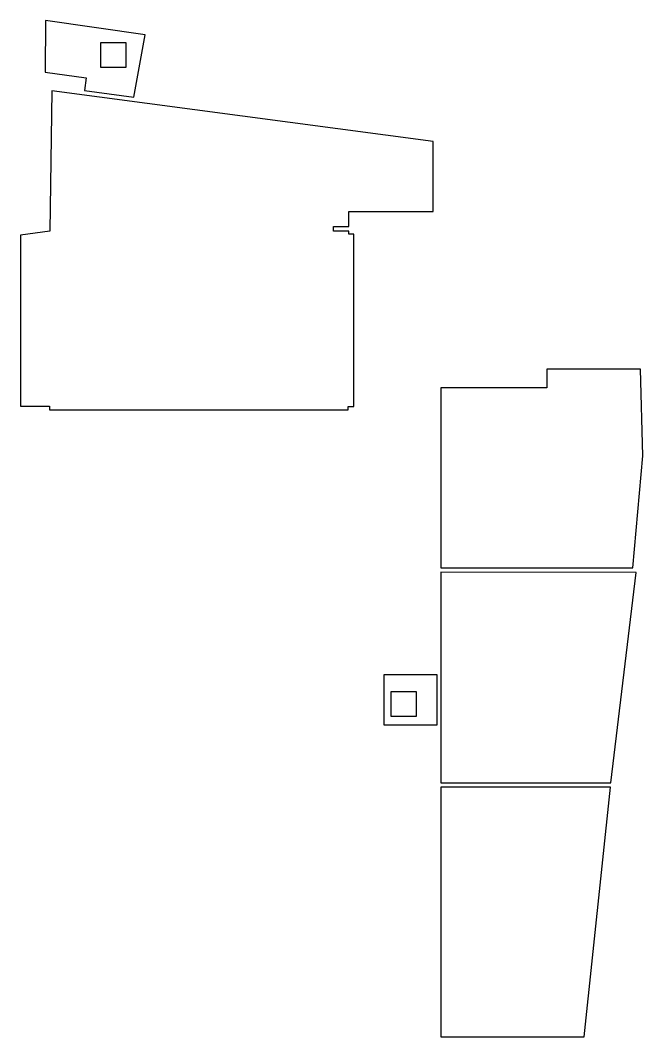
# Model space of a CAD drawing. Header units: metres. Extents: x -31355 to -16453, y -3001 to 21341.
import ezdxf

# ---------------------------------------------------------------- set-up
doc = ezdxf.new("R2010")
doc.units = ezdxf.units.M
doc.layers.add('AREE LEONARDO', color=5, linetype='Continuous')

msp = doc.modelspace()

# ---------------------------------------------------------------- linework, layer by layer
at = {"layer": 'AREE LEONARDO', "color": 6}
for points in [[(-28368, 20991), (-30753, 21341), (-30757, 20098), (-29776, 19967), (-29817, 19660), (-28634, 19503), (-28368, 20991)], [(-22649, 4471), (-21376, 4471), (-21376, 5662), (-22649, 5662)]]:
    msp.add_lwpolyline(points, close=True, dxfattribs=at)
at = {"layer": 'AREE LEONARDO', "color": 1}
for points in [[(-29428, 20810), (-28828, 20810), (-28828, 20210), (-29428, 20210)], [(-22475, 5270), (-21875, 5270), (-21875, 4670), (-22475, 4670)]]:
    msp.add_lwpolyline(points, close=True, dxfattribs=at)
at = {"layer": 'AREE LEONARDO'}
for points in [[(-30604, 19654), (-30645, 16294), (-31355, 16194), (-31355, 12104), (-30660, 12104), (-30660, 12014), (-23505, 12014), (-23505, 12089), (-23370, 12089), (-23370, 16219), (-23490, 16219), (-23490, 16294), (-23855, 16294), (-23855, 16404), (-23490, 16404), (-23490, 16764), (-21470, 16764), (-21470, 18439), (-30604, 19654)], [(-21288, 12536), (-21288, 8226), (-16688, 8226), (-16453, 10913), (-16503, 12986), (-18748, 12986), (-18748, 12536), (-21288, 12536)], [(-21288, 8121), (-21288, 3081), (-17214, 3081), (-16609, 8113), (-21288, 8121)], [(-21288, 2976), (-21288, -2941), (-21288, -3001), (-17853, -3001), (-17224, 2976), (-21288, 2976)]]:
    msp.add_lwpolyline(points, close=True, dxfattribs=at)

doc.saveas('drawing.dxf')
